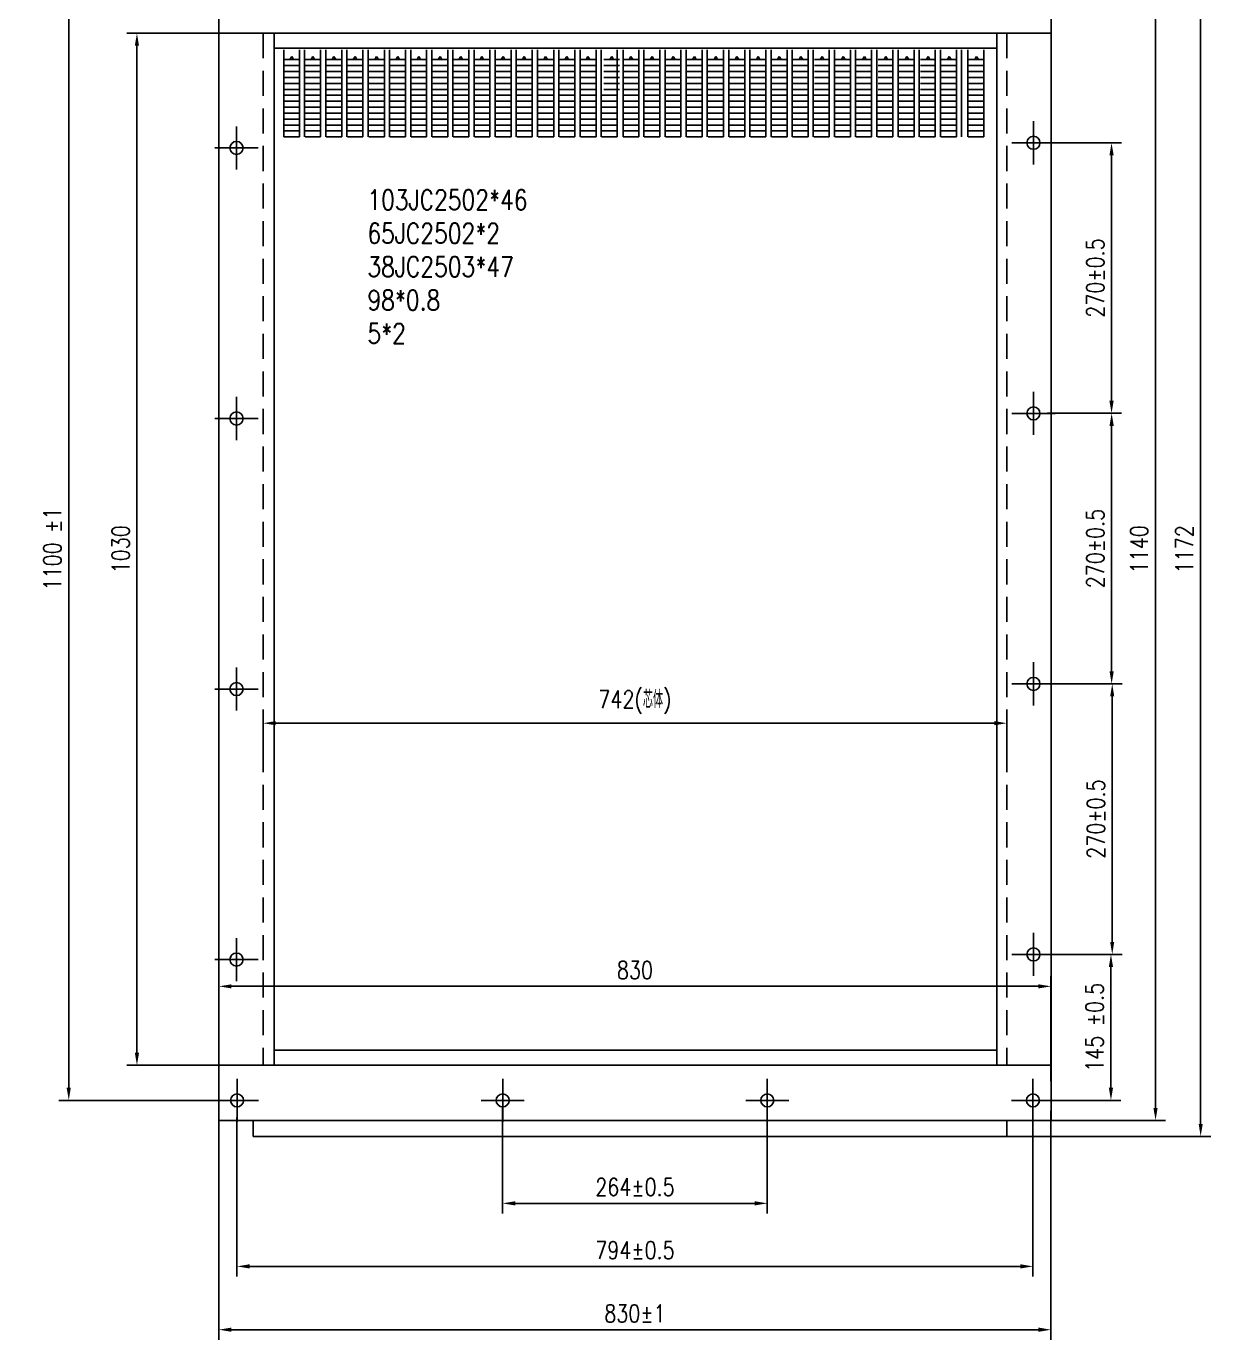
# Model space of a CAD drawing. Header units: millimetres. Extents: x -125 to 4080, y -38 to 3063.
# Drawn here: x 963 to 2144, y 1036 to 2346 of the extents above; entities that cross this region are included whole.
import ezdxf

# ---------------------------------------------------------------- set-up
doc = ezdxf.new("R2010")
doc.units = ezdxf.units.MM
doc.header["$LTSCALE"] = 50
doc.linetypes.add('CENTER', pattern=[2, 1.25, -0.25, 0.25, -0.25])
doc.linetypes.add('DASHED', pattern=[0.75, 0.5, -0.25])
for name, color, linetype in [('01', 7, 'Continuous'), ('02', 1, 'Continuous'), ('1轮廓实线层', 7, 'Continuous'), ('3中心线层', 1, 'CENTER'), ('4虚线层', 6, 'DASHED'), ('7标注层', 4, 'Continuous')]:
    doc.layers.add(name, color=color, linetype=linetype)
doc.styles.add('PC_TEXTSTYLE', font='romans.shx', dxfattribs={"width": 0.8, "bigfont": 'hzfs.shx'})
doc.styles.add('TH_GBDIM', font='romans.shx', dxfattribs={"width": 0.8, "bigfont": 'gbcbig.shx'})
doc.dimstyles.new('TH_GBDIM', dxfattribs={"dimscale": 5, "dimtxt": 3.5, "dimasz": 2.5, "dimexe": 2, "dimexo": 0, "dimgap": 1.5, "dimtad": 1, "dimdec": 1, "dimdsep": 46, "dimtxsty": 'TH_GBDIM', "dimcen": 2.5, "dimclrd": 130, "dimclre": 130, "dimclrt": 3, "dimadec": 0, "dimazin": 2, "dimtfac": 0.714286, "dimtdec": 1, "dimtmove": 0, "dimatfit": 3, "dimfxl": 0, "dimtolj": 1, "dimtzin": 0, "dimlwd": -1, "dimlwe": -1, "dimarcsym": 0})

# ---------------------------------------------------------------- blocks, each defined once
blk = doc.blocks.new('*D34')
at = {"layer": '7标注层', "color": 130}
for p, q in [((1438.1, 1267.6), (1438.1, 1161.7)), ((1702.1, 1267.6), (1702.1, 1161.7)), ((1450.6, 1171.7), (1689.6, 1171.7))]:
    blk.add_line(p, q, dxfattribs=at)
for points in [[(1450.6, 1173.8), (1450.6, 1169.6), (1438.1, 1171.7)], [(1689.6, 1173.8), (1689.6, 1169.6), (1702.1, 1171.7)]]:
    blk.add_solid(points, dxfattribs=at)
at = {"layer": 'Defpoints', "color": 0}
for p in [(1438.1, 1267.6), (1702.1, 1267.6), (1702.1, 1171.7)]:
    blk.add_point(p, dxfattribs=at)
at = {"layer": '7标注层', "color": 3, "insert": (1570.1, 1188), "char_height": 17.5, "attachment_point": 5, "style": 'TH_GBDIM'}
blk.add_mtext('\\A1;264{}{%%p0.5}', dxfattribs=at)
blk = doc.blocks.new('*D36')
at = {"layer": '7标注层', "color": 130}
for p, q in [((1888.3, 2410.5), (2144.4, 2410.5)), ((2134.4, 1251), (2134.4, 2398)), ((1888.3, 1238.5), (2144.4, 1238.5))]:
    blk.add_line(p, q, dxfattribs=at)
for points in [[(2132.4, 2398), (2136.5, 2398), (2134.4, 2410.5)], [(2132.4, 1251), (2136.5, 1251), (2134.4, 1238.5)]]:
    blk.add_solid(points, dxfattribs=at)
at = {"layer": 'Defpoints', "color": 0}
for p in [(1888.3, 2410.5), (2134.4, 2410.5), (1888.3, 1238.5)]:
    blk.add_point(p, dxfattribs=at)
at = {"layer": '7标注层', "color": 3, "insert": (2118.2, 1824.5), "char_height": 17.5, "attachment_point": 5, "rotation": 90, "style": 'TH_GBDIM'}
blk.add_mtext('\\A1;1172{}{}', dxfattribs=at)
blk = doc.blocks.new('*D37')
at = {"layer": '7标注层', "color": 130}
for p, q in [((1955.9, 2394.5), (2099.4, 2394.5)), ((2089.4, 1267), (2089.4, 2382)), ((1955.9, 1254.5), (2099.4, 1254.5))]:
    blk.add_line(p, q, dxfattribs=at)
for points in [[(2087.3, 2382), (2091.5, 2382), (2089.4, 2394.5)], [(2087.3, 1267), (2091.5, 1267), (2089.4, 1254.5)]]:
    blk.add_solid(points, dxfattribs=at)
at = {"layer": 'Defpoints', "color": 0}
for p in [(1955.9, 2394.5), (2089.4, 2394.5), (1955.9, 1254.5)]:
    blk.add_point(p, dxfattribs=at)
at = {"layer": '7标注层', "color": 3, "insert": (2073.1, 1824.5), "char_height": 17.5, "attachment_point": 5, "rotation": 90, "style": 'TH_GBDIM'}
blk.add_mtext('\\A1;1140{}{}', dxfattribs=at)
blk = doc.blocks.new('*D42')
at = {"layer": '7标注层', "color": 130}
for p, q in [((1173.1, 1257.3), (1173.1, 1098.8)), ((1967.1, 1257.3), (1967.1, 1098.8)), ((1185.6, 1108.8), (1954.6, 1108.8))]:
    blk.add_line(p, q, dxfattribs=at)
for points in [[(1185.6, 1110.9), (1185.6, 1106.7), (1173.1, 1108.8)], [(1954.6, 1110.9), (1954.6, 1106.7), (1967.1, 1108.8)]]:
    blk.add_solid(points, dxfattribs=at)
at = {"layer": 'Defpoints', "color": 0}
for p in [(1173.1, 1257.3), (1967.1, 1257.3), (1967.1, 1108.8)]:
    blk.add_point(p, dxfattribs=at)
at = {"layer": '7标注层', "color": 3, "insert": (1570.1, 1125), "char_height": 17.5, "attachment_point": 5, "style": 'TH_GBDIM'}
blk.add_mtext('\\A1;794{}{%%p0.5}', dxfattribs=at)
blk = doc.blocks.new('*D43')
at = {"layer": '7标注层', "color": 130}
for p, q in [((1168.9, 2339.5), (1063.3, 2339.5)), ((1073.3, 2327), (1073.3, 1322)), ((1168.9, 1309.5), (1063.3, 1309.5))]:
    blk.add_line(p, q, dxfattribs=at)
for points in [[(1071.2, 2327), (1075.4, 2327), (1073.3, 2339.5)], [(1071.2, 1322), (1075.4, 1322), (1073.3, 1309.5)]]:
    blk.add_solid(points, dxfattribs=at)
at = {"layer": 'Defpoints', "color": 0}
for p in [(1168.9, 2339.5), (1073.3, 1309.5), (1168.9, 1309.5)]:
    blk.add_point(p, dxfattribs=at)
at = {"layer": '7标注层', "color": 3, "insert": (1057.1, 1824.5), "char_height": 17.5, "attachment_point": 5, "rotation": 90, "style": 'TH_GBDIM'}
blk.add_mtext('\\A1;1030{}{}', dxfattribs=at)
blk = doc.blocks.new('*D44')
at = {"layer": '7标注层', "color": 130}
for p, q in [((1155.1, 1293.7), (1155.1, 1398.3)), ((1985.1, 1293.7), (1985.1, 1398.3)), ((1167.6, 1388.3), (1972.6, 1388.3))]:
    blk.add_line(p, q, dxfattribs=at)
for points in [[(1167.6, 1390.3), (1167.6, 1386.2), (1155.1, 1388.3)], [(1972.6, 1390.3), (1972.6, 1386.2), (1985.1, 1388.3)]]:
    blk.add_solid(points, dxfattribs=at)
at = {"layer": 'Defpoints', "color": 0}
for p in [(1985.1, 1388.3), (1155.1, 1293.7), (1985.1, 1293.7)]:
    blk.add_point(p, dxfattribs=at)
at = {"layer": '7标注层', "color": 3, "insert": (1570.1, 1404.5), "char_height": 17.5, "attachment_point": 5, "style": 'TH_GBDIM'}
blk.add_mtext('\\A1;830{}{}', dxfattribs=at)
blk = doc.blocks.new('*D45')
at = {"layer": '7标注层', "color": 130}
for p, q in [((1199.1, 1617.7), (1199.1, 1660.9)), ((1941.1, 1617.7), (1941.1, 1660.9)), ((1211.6, 1650.9), (1928.6, 1650.9))]:
    blk.add_line(p, q, dxfattribs=at)
for points in [[(1211.6, 1653), (1211.6, 1648.9), (1199.1, 1650.9)], [(1928.6, 1653), (1928.6, 1648.9), (1941.1, 1650.9)]]:
    blk.add_solid(points, dxfattribs=at)
at = {"layer": 'Defpoints', "color": 0}
for p in [(1941.1, 1650.9), (1199.1, 1617.7), (1941.1, 1617.7)]:
    blk.add_point(p, dxfattribs=at)
at = {"layer": '7标注层', "color": 3, "insert": (1570.1, 1671.8), "char_height": 17.5, "attachment_point": 5, "style": 'TH_GBDIM'}
blk.add_mtext('\\A1;742(芯体){}{}', dxfattribs=at)
blk = doc.blocks.new('*D46')
at = {"layer": '7标注层', "color": 130}
for p, q in [((1979.6, 1420.2), (2054.9, 1420.2)), ((2044.9, 1287), (2044.9, 1407.7)), ((1979.6, 1274.5), (2054.9, 1274.5))]:
    blk.add_line(p, q, dxfattribs=at)
for points in [[(2042.8, 1407.7), (2047, 1407.7), (2044.9, 1420.2)], [(2042.8, 1287), (2047, 1287), (2044.9, 1274.5)]]:
    blk.add_solid(points, dxfattribs=at)
at = {"layer": 'Defpoints', "color": 0}
for p in [(1979.6, 1420.2), (2044.9, 1420.2), (1979.6, 1274.5)]:
    blk.add_point(p, dxfattribs=at)
at = {"layer": '7标注层', "color": 3, "insert": (2028.6, 1347.3), "char_height": 17.5, "attachment_point": 5, "rotation": 90, "style": 'TH_GBDIM'}
blk.add_mtext('\\A1;145 {}{%%p0.5}', dxfattribs=at)
blk = doc.blocks.new('*D47')
at = {"layer": '7标注层', "color": 130}
for p, q in [((1980.8, 1690.2), (2056.2, 1690.2)), ((2046.2, 1432.7), (2046.2, 1677.7)), ((1980.8, 1420.2), (2056.2, 1420.2))]:
    blk.add_line(p, q, dxfattribs=at)
for points in [[(2044.1, 1677.7), (2048.2, 1677.7), (2046.2, 1690.2)], [(2044.1, 1432.7), (2048.2, 1432.7), (2046.2, 1420.2)]]:
    blk.add_solid(points, dxfattribs=at)
at = {"layer": 'Defpoints', "color": 0}
for p in [(1980.8, 1690.2), (2046.2, 1690.2), (1980.8, 1420.2)]:
    blk.add_point(p, dxfattribs=at)
at = {"layer": '7标注层', "color": 3, "insert": (2029.9, 1555.2), "char_height": 17.5, "attachment_point": 5, "rotation": 90, "style": 'TH_GBDIM'}
blk.add_mtext('\\A1;270{}{%%p0.5}', dxfattribs=at)
blk = doc.blocks.new('*D48')
at = {"layer": '7标注层', "color": 130}
for p, q in [((2017.9, 1960.2), (2055.6, 1960.2)), ((2045.6, 1702.7), (2045.6, 1947.7)), ((2017.9, 1690.2), (2055.6, 1690.2))]:
    blk.add_line(p, q, dxfattribs=at)
for points in [[(2043.5, 1947.7), (2047.7, 1947.7), (2045.6, 1960.2)], [(2043.5, 1702.7), (2047.7, 1702.7), (2045.6, 1690.2)]]:
    blk.add_solid(points, dxfattribs=at)
at = {"layer": 'Defpoints', "color": 0}
for p in [(2017.9, 1960.2), (2045.6, 1960.2), (2017.9, 1690.2)]:
    blk.add_point(p, dxfattribs=at)
at = {"layer": '7标注层', "color": 3, "insert": (2029.3, 1825.2), "char_height": 17.5, "attachment_point": 5, "rotation": 90, "style": 'TH_GBDIM'}
blk.add_mtext('\\A1;270{}{%%p0.5}', dxfattribs=at)
blk = doc.blocks.new('*D49')
at = {"layer": '7标注层', "color": 130}
for p, q in [((1981.7, 2230.2), (2055.5, 2230.2)), ((2045.5, 1972.7), (2045.5, 2217.7)), ((1981.7, 1960.2), (2055.5, 1960.2))]:
    blk.add_line(p, q, dxfattribs=at)
for points in [[(2043.4, 2217.7), (2047.6, 2217.7), (2045.5, 2230.2)], [(2043.4, 1972.7), (2047.6, 1972.7), (2045.5, 1960.2)]]:
    blk.add_solid(points, dxfattribs=at)
at = {"layer": 'Defpoints', "color": 0}
for p in [(1981.7, 2230.2), (2045.5, 2230.2), (1981.7, 1960.2)]:
    blk.add_point(p, dxfattribs=at)
at = {"layer": '7标注层', "color": 3, "insert": (2029.3, 2095.2), "char_height": 17.5, "attachment_point": 5, "rotation": 90, "style": 'TH_GBDIM'}
blk.add_mtext('\\A1;270{}{%%p0.5}', dxfattribs=at)
blk = doc.blocks.new('*D50')
at = {"layer": '7标注层', "color": 130}
for p, q in [((1161.6, 2375.2), (995.3, 2375.2)), ((1005.3, 2362.7), (1005.3, 1287)), ((1161.6, 1274.5), (995.3, 1274.5))]:
    blk.add_line(p, q, dxfattribs=at)
for points in [[(1003.2, 2362.7), (1007.3, 2362.7), (1005.3, 2375.2)], [(1003.2, 1287), (1007.3, 1287), (1005.3, 1274.5)]]:
    blk.add_solid(points, dxfattribs=at)
at = {"layer": 'Defpoints', "color": 0}
for p in [(1161.6, 2375.2), (1005.3, 1274.5), (1161.6, 1274.5)]:
    blk.add_point(p, dxfattribs=at)
at = {"layer": '7标注层', "color": 3, "insert": (989, 1824.8), "char_height": 17.5, "attachment_point": 5, "rotation": 90, "style": 'TH_GBDIM'}
blk.add_mtext('\\A1;1100 {}{%%p1}', dxfattribs=at)
blk = doc.blocks.new('*D60')
at = {"layer": '7标注层', "color": 130}
for p, q in [((1155.1, 1264.1), (1155.1, 1035.6)), ((1985.1, 1264.1), (1985.1, 1035.6)), ((1167.6, 1045.6), (1972.6, 1045.6))]:
    blk.add_line(p, q, dxfattribs=at)
for points in [[(1167.6, 1047.7), (1167.6, 1043.5), (1155.1, 1045.6)], [(1972.6, 1047.7), (1972.6, 1043.5), (1985.1, 1045.6)]]:
    blk.add_solid(points, dxfattribs=at)
at = {"layer": 'Defpoints', "color": 0}
for p in [(1155.1, 1264.1), (1985.1, 1264.1), (1985.1, 1045.6)]:
    blk.add_point(p, dxfattribs=at)
at = {"layer": '7标注层', "color": 3, "insert": (1570.1, 1061.8), "char_height": 17.5, "attachment_point": 5, "style": 'TH_GBDIM'}
blk.add_mtext('\\A1;830{}{%%p1}', dxfattribs=at)

msp = doc.modelspace()

# ---------------------------------------------------------------- linework, layer by layer
at = {"layer": '01'}
for p, q in [((1219.93, 2323.13), (1219.93, 2236.04)), ((1219.93, 2323.13), (1219.93, 2236.04)), ((1235.41, 2323.13), (1235.41, 2236.04)), ((1235.41, 2323.13), (1235.41, 2236.04)), ((1240.59, 2323.13), (1240.59, 2236.04)), ((1256.49, 2323.13), (1256.49, 2236.04)), ((1256.49, 2323.13), (1256.49, 2236.04)), ((1261.67, 2323.13), (1261.67, 2236.04)), ((1277.58, 2323.13), (1277.58, 2236.04)), ((1277.58, 2323.13), (1277.58, 2236.04)), ((1282.76, 2323.13), (1282.76, 2236.04)), ((1298.66, 2323.13), (1298.66, 2236.04)), ((1298.66, 2323.13), (1298.66, 2236.04)), ((1303.84, 2323.13), (1303.84, 2236.04)), ((1320.1, 2323.13), (1320.1, 2236.04)), ((1320.1, 2323.13), (1320.1, 2236.04)), ((1325.28, 2323.13), (1325.28, 2236.04)), ((1341.18, 2323.13), (1341.18, 2236.04)), ((1341.18, 2323.13), (1341.18, 2236.04)), ((1346.36, 2323.13), (1346.36, 2236.04)), ((1362.27, 2323.13), (1362.27, 2236.04)), ((1362.27, 2323.13), (1362.27, 2236.04)), ((1367.45, 2323.13), (1367.45, 2236.04)), ((1383.35, 2323.13), (1383.35, 2236.04)), ((1383.35, 2323.13), (1383.35, 2236.04)), ((1388.53, 2323.13), (1388.53, 2236.04)), ((1404.37, 2323.13), (1404.37, 2236.04)), ((1404.37, 2323.13), (1404.37, 2236.04)), ((1409.55, 2323.13), (1409.55, 2236.04)), ((1425.45, 2323.13), (1425.45, 2236.04)), ((1425.45, 2323.13), (1425.45, 2236.04)), ((1430.63, 2323.13), (1430.63, 2236.04)), ((1446.54, 2323.13), (1446.54, 2236.04)), ((1446.54, 2323.13), (1446.54, 2236.04)), ((1451.72, 2323.13), (1451.72, 2236.04)), ((1467.63, 2323.13), (1467.63, 2236.04)), ((1467.63, 2323.13), (1467.63, 2236.04)), ((1472.8, 2323.13), (1472.8, 2236.04)), ((1489.06, 2323.13), (1489.06, 2236.04)), ((1489.06, 2323.13), (1489.06, 2236.04)), ((1494.24, 2323.13), (1494.24, 2236.04)), ((1510.14, 2323.13), (1510.14, 2236.04)), ((1510.14, 2323.13), (1510.14, 2236.04)), ((1515.32, 2323.13), (1515.32, 2236.04)), ((1531.24, 2323.13), (1531.24, 2236.04)), ((1531.24, 2323.13), (1531.24, 2236.04)), ((1536.41, 2323.13), (1536.41, 2236.04)), ((1552.32, 2323.13), (1552.32, 2236.04)), ((1552.32, 2323.13), (1552.32, 2236.04)), ((1558.36, 2323.13), (1558.36, 2236.04)), ((1558.36, 2323.13), (1558.36, 2236.04)), ((1573.84, 2323.13), (1573.84, 2236.04)), ((1573.84, 2323.13), (1573.84, 2236.04)), ((1579.01, 2323.13), (1579.01, 2236.04)), ((1594.92, 2323.13), (1594.92, 2236.04)), ((1594.92, 2323.13), (1594.92, 2236.04)), ((1600.09, 2323.13), (1600.09, 2236.04)), ((1616.01, 2323.13), (1616.01, 2236.04)), ((1616.01, 2323.13), (1616.01, 2236.04)), ((1621.19, 2323.13), (1621.19, 2236.04)), ((1637.09, 2323.13), (1637.09, 2236.04)), ((1637.09, 2323.13), (1637.09, 2236.04)), ((1642.27, 2323.13), (1642.27, 2236.04)), ((1658.53, 2323.13), (1658.53, 2236.04)), ((1658.53, 2323.13), (1658.53, 2236.04)), ((1663.7, 2323.13), (1663.7, 2236.04)), ((1679.61, 2323.13), (1679.61, 2236.04)), ((1679.61, 2323.13), (1679.61, 2236.04)), ((1684.78, 2323.13), (1684.78, 2236.04)), ((1700.7, 2323.13), (1700.7, 2236.04)), ((1700.7, 2323.13), (1700.7, 2236.04)), ((1705.88, 2323.13), (1705.88, 2236.04)), ((1721.78, 2323.13), (1721.78, 2236.04)), ((1721.78, 2323.13), (1721.78, 2236.04)), ((1726.96, 2323.13), (1726.96, 2236.04)), ((1742.8, 2323.13), (1742.8, 2236.04)), ((1742.8, 2323.13), (1742.8, 2236.04)), ((1747.98, 2323.13), (1747.98, 2236.04)), ((1763.88, 2323.13), (1763.88, 2236.04)), ((1763.88, 2323.13), (1763.88, 2236.04)), ((1769.06, 2323.13), (1769.06, 2236.04)), ((1784.97, 2323.13), (1784.97, 2236.04)), ((1784.97, 2323.13), (1784.97, 2236.04)), ((1790.15, 2323.13), (1790.15, 2236.04)), ((1806.05, 2323.13), (1806.05, 2236.04)), ((1806.05, 2323.13), (1806.05, 2236.04)), ((1811.23, 2323.13), (1811.23, 2236.04)), ((1827.49, 2323.13), (1827.49, 2236.04)), ((1827.49, 2323.13), (1827.49, 2236.04)), ((1832.67, 2323.13), (1832.67, 2236.04)), ((1848.57, 2323.13), (1848.57, 2236.04)), ((1848.57, 2323.13), (1848.57, 2236.04)), ((1853.75, 2323.13), (1853.75, 2236.04)), ((1869.66, 2323.13), (1869.66, 2236.04)), ((1869.66, 2323.13), (1869.66, 2236.04)), ((1874.84, 2323.13), (1874.84, 2236.04)), ((1890.74, 2323.13), (1890.74, 2236.04)), ((1890.74, 2323.13), (1890.74, 2236.04)), ((1895.92, 2323.13), (1895.92, 2236.04)), ((1902.13, 2323.13), (1902.13, 2236.04)), ((1918.03, 2323.13), (1918.03, 2236.04)), ((1918.03, 2323.13), (1918.03, 2236.04))]:
    msp.add_line(p, q, dxfattribs=at)
at = {"layer": '02'}
for p, q in [((1219.93, 2313.23), (1235.41, 2313.23)), ((1219.93, 2307.3), (1235.41, 2307.3)), ((1227.67, 2316.2), (1225.89, 2313.23)), ((1227.67, 2316.2), (1229.45, 2313.23)), ((1241.01, 2313.23), (1256.49, 2313.23)), ((1241.01, 2307.3), (1256.49, 2307.3)), ((1248.75, 2316.2), (1246.97, 2313.23)), ((1248.75, 2316.2), (1250.53, 2313.23)), ((1262.11, 2313.23), (1277.58, 2313.23)), ((1262.11, 2307.3), (1277.58, 2307.3)), ((1269.85, 2316.2), (1268.06, 2313.23)), ((1269.85, 2316.2), (1271.63, 2313.23)), ((1283.19, 2313.23), (1298.66, 2313.23)), ((1283.19, 2307.3), (1298.66, 2307.3)), ((1290.93, 2316.2), (1289.14, 2313.23)), ((1290.93, 2316.2), (1292.71, 2313.23)), ((1304.63, 2313.23), (1320.1, 2313.23)), ((1304.63, 2307.3), (1320.1, 2307.3)), ((1312.36, 2316.2), (1310.58, 2313.23)), ((1312.36, 2316.2), (1314.14, 2313.23)), ((1325.71, 2313.23), (1341.18, 2313.23)), ((1325.71, 2307.3), (1341.18, 2307.3)), ((1333.44, 2316.2), (1331.66, 2313.23)), ((1333.44, 2316.2), (1335.23, 2313.23)), ((1346.8, 2313.23), (1362.27, 2313.23)), ((1346.8, 2307.3), (1362.27, 2307.3)), ((1354.54, 2316.2), (1352.75, 2313.23)), ((1354.54, 2316.2), (1356.32, 2313.23)), ((1367.88, 2313.23), (1383.35, 2313.23)), ((1367.88, 2307.3), (1383.35, 2307.3)), ((1375.62, 2316.2), (1373.84, 2313.23)), ((1375.62, 2316.2), (1377.4, 2313.23)), ((1388.57, 2313.23), (1404.05, 2313.23)), ((1388.57, 2307.3), (1404.05, 2307.3)), ((1396.31, 2316.2), (1394.53, 2313.23)), ((1396.31, 2316.2), (1398.09, 2313.23)), ((1409.65, 2313.23), (1425.13, 2313.23)), ((1409.65, 2307.3), (1425.13, 2307.3)), ((1417.39, 2316.2), (1415.61, 2313.23)), ((1417.39, 2316.2), (1419.17, 2313.23)), ((1430.75, 2313.23), (1446.22, 2313.23)), ((1430.75, 2307.3), (1446.22, 2307.3)), ((1438.48, 2316.2), (1436.7, 2313.23)), ((1438.48, 2316.2), (1440.27, 2313.23)), ((1451.83, 2313.23), (1467.3, 2313.23)), ((1451.83, 2307.3), (1467.3, 2307.3)), ((1459.56, 2316.2), (1457.78, 2313.23)), ((1459.56, 2316.2), (1461.35, 2313.23)), ((1473.26, 2313.23), (1488.74, 2313.23)), ((1473.26, 2307.3), (1488.74, 2307.3)), ((1481, 2316.2), (1479.22, 2313.23)), ((1481, 2316.2), (1482.78, 2313.23)), ((1494.34, 2313.23), (1509.82, 2313.23)), ((1494.34, 2307.3), (1509.82, 2307.3)), ((1502.08, 2316.2), (1500.3, 2313.23)), ((1502.08, 2316.2), (1503.86, 2313.23)), ((1515.44, 2313.23), (1530.91, 2313.23)), ((1515.44, 2307.3), (1530.91, 2307.3)), ((1523.18, 2316.2), (1521.39, 2313.23)), ((1523.18, 2316.2), (1524.96, 2313.23)), ((1539.13, 2313.23), (1554.6, 2313.23)), ((1539.13, 2307.3), (1554.6, 2307.3)), ((1546.87, 2316.2), (1545.09, 2313.23)), ((1546.87, 2316.2), (1548.65, 2313.23)), ((1558.36, 2313.23), (1573.84, 2313.23)), ((1558.36, 2307.3), (1573.84, 2307.3)), ((1566.1, 2316.2), (1564.32, 2313.23)), ((1566.1, 2316.2), (1567.88, 2313.23)), ((1579.44, 2313.23), (1594.92, 2313.23)), ((1579.44, 2307.3), (1594.92, 2307.3)), ((1587.18, 2316.2), (1585.4, 2313.23)), ((1587.18, 2316.2), (1588.96, 2313.23)), ((1600.53, 2313.23), (1616.01, 2313.23)), ((1600.53, 2307.3), (1616.01, 2307.3)), ((1608.27, 2316.2), (1606.49, 2313.23)), ((1608.27, 2316.2), (1610.05, 2313.23)), ((1621.61, 2313.23), (1637.09, 2313.23)), ((1621.61, 2307.3), (1637.09, 2307.3)), ((1629.35, 2316.2), (1627.57, 2313.23)), ((1629.35, 2316.2), (1631.13, 2313.23)), ((1643.05, 2313.23), (1658.53, 2313.23)), ((1643.05, 2307.3), (1658.53, 2307.3)), ((1650.79, 2316.2), (1649.01, 2313.23)), ((1650.79, 2316.2), (1652.57, 2313.23)), ((1664.13, 2313.23), (1679.61, 2313.23)), ((1664.13, 2307.3), (1679.61, 2307.3)), ((1671.87, 2316.2), (1670.09, 2313.23)), ((1671.87, 2316.2), (1673.65, 2313.23)), ((1685.22, 2313.23), (1700.7, 2313.23)), ((1685.22, 2307.3), (1700.7, 2307.3)), ((1692.96, 2316.2), (1691.18, 2313.23)), ((1692.96, 2316.2), (1694.74, 2313.23)), ((1706.31, 2313.23), (1721.78, 2313.23)), ((1706.31, 2307.3), (1721.78, 2307.3)), ((1714.04, 2316.2), (1712.26, 2313.23)), ((1714.04, 2316.2), (1715.82, 2313.23)), ((1727.96, 2313.23), (1743.43, 2313.23)), ((1727.96, 2307.3), (1743.43, 2307.3)), ((1735.69, 2316.2), (1733.91, 2313.23)), ((1735.69, 2316.2), (1737.47, 2313.23)), ((1749.04, 2313.23), (1764.51, 2313.23)), ((1749.04, 2307.3), (1764.51, 2307.3)), ((1756.77, 2316.2), (1754.99, 2313.23)), ((1756.77, 2316.2), (1758.55, 2313.23)), ((1770.13, 2313.23), (1785.6, 2313.23)), ((1770.13, 2307.3), (1785.6, 2307.3)), ((1777.87, 2316.2), (1776.08, 2313.23)), ((1777.87, 2316.2), (1779.65, 2313.23)), ((1791.21, 2313.23), (1806.68, 2313.23)), ((1791.21, 2307.3), (1806.68, 2307.3)), ((1798.95, 2316.2), (1797.16, 2313.23)), ((1798.95, 2316.2), (1800.73, 2313.23)), ((1812.65, 2313.23), (1828.12, 2313.23)), ((1812.65, 2307.3), (1828.12, 2307.3)), ((1820.38, 2316.2), (1818.6, 2313.23)), ((1820.38, 2316.2), (1822.17, 2313.23)), ((1833.73, 2313.23), (1849.2, 2313.23)), ((1833.73, 2307.3), (1849.2, 2307.3)), ((1841.46, 2316.2), (1839.68, 2313.23)), ((1841.46, 2316.2), (1843.25, 2313.23)), ((1854.82, 2313.23), (1870.3, 2313.23)), ((1854.82, 2307.3), (1870.3, 2307.3)), ((1862.56, 2316.2), (1860.78, 2313.23)), ((1862.56, 2316.2), (1864.34, 2313.23)), ((1875.9, 2313.23), (1891.38, 2313.23)), ((1875.9, 2307.3), (1891.38, 2307.3)), ((1883.64, 2316.2), (1881.86, 2313.23)), ((1883.64, 2316.2), (1885.42, 2313.23)), ((1903.19, 2313.23), (1918.66, 2313.23)), ((1903.19, 2307.3), (1918.66, 2307.3)), ((1910.93, 2316.2), (1909.15, 2313.23)), ((1910.93, 2316.2), (1912.71, 2313.23)), ((1219.93, 2301.36), (1235.41, 2301.36)), ((1219.93, 2295.42), (1235.41, 2295.42)), ((1241.01, 2301.36), (1256.49, 2301.36)), ((1241.01, 2295.42), (1256.49, 2295.42)), ((1262.11, 2301.36), (1277.58, 2301.36)), ((1262.11, 2295.42), (1277.58, 2295.42)), ((1283.19, 2301.36), (1298.66, 2301.36)), ((1283.19, 2295.42), (1298.66, 2295.42)), ((1304.63, 2301.36), (1320.1, 2301.36)), ((1304.63, 2295.42), (1320.1, 2295.42)), ((1325.71, 2301.36), (1341.18, 2301.36)), ((1325.71, 2295.42), (1341.18, 2295.42)), ((1346.8, 2301.36), (1362.27, 2301.36)), ((1346.8, 2295.42), (1362.27, 2295.42)), ((1367.88, 2301.36), (1383.35, 2301.36)), ((1367.88, 2295.42), (1383.35, 2295.42)), ((1388.57, 2301.36), (1404.05, 2301.36)), ((1388.57, 2295.42), (1404.05, 2295.42)), ((1409.65, 2301.36), (1425.13, 2301.36)), ((1409.65, 2295.42), (1425.13, 2295.42)), ((1430.75, 2301.36), (1446.22, 2301.36)), ((1430.75, 2295.42), (1446.22, 2295.42)), ((1451.83, 2301.36), (1467.3, 2301.36)), ((1451.83, 2295.42), (1467.3, 2295.42)), ((1473.26, 2301.36), (1488.74, 2301.36)), ((1473.26, 2295.42), (1488.74, 2295.42)), ((1494.34, 2301.36), (1509.82, 2301.36)), ((1494.34, 2295.42), (1509.82, 2295.42)), ((1515.44, 2301.36), (1530.91, 2301.36)), ((1515.44, 2295.42), (1530.91, 2295.42)), ((1539.13, 2301.36), (1554.6, 2301.36)), ((1539.13, 2295.42), (1554.6, 2295.42)), ((1558.36, 2301.36), (1573.84, 2301.36)), ((1558.36, 2295.42), (1573.84, 2295.42)), ((1579.44, 2301.36), (1594.92, 2301.36)), ((1579.44, 2295.42), (1594.92, 2295.42)), ((1600.53, 2301.36), (1616.01, 2301.36)), ((1600.53, 2295.42), (1616.01, 2295.42)), ((1621.61, 2301.36), (1637.09, 2301.36)), ((1621.61, 2295.42), (1637.09, 2295.42)), ((1643.05, 2301.36), (1658.53, 2301.36)), ((1643.05, 2295.42), (1658.53, 2295.42)), ((1664.13, 2301.36), (1679.61, 2301.36)), ((1664.13, 2295.42), (1679.61, 2295.42)), ((1685.22, 2301.36), (1700.7, 2301.36)), ((1685.22, 2295.42), (1700.7, 2295.42)), ((1706.31, 2301.36), (1721.78, 2301.36)), ((1706.31, 2295.42), (1721.78, 2295.42)), ((1727.96, 2301.36), (1743.43, 2301.36)), ((1727.96, 2295.42), (1743.43, 2295.42)), ((1749.04, 2301.36), (1764.51, 2301.36)), ((1749.04, 2295.42), (1764.51, 2295.42)), ((1770.13, 2301.36), (1785.6, 2301.36)), ((1770.13, 2295.42), (1785.6, 2295.42)), ((1791.21, 2301.36), (1806.68, 2301.36)), ((1791.21, 2295.42), (1806.68, 2295.42)), ((1812.65, 2301.36), (1828.12, 2301.36)), ((1812.65, 2295.42), (1828.12, 2295.42)), ((1833.73, 2301.36), (1849.2, 2301.36)), ((1833.73, 2295.42), (1849.2, 2295.42)), ((1854.82, 2301.36), (1870.3, 2301.36)), ((1854.82, 2295.42), (1870.3, 2295.42)), ((1875.9, 2301.36), (1891.38, 2301.36)), ((1875.9, 2295.42), (1891.38, 2295.42)), ((1903.19, 2301.36), (1918.66, 2301.36)), ((1903.19, 2295.42), (1918.66, 2295.42)), ((1219.93, 2289.48), (1235.41, 2289.48)), ((1219.93, 2283.54), (1235.41, 2283.54)), ((1241.01, 2289.48), (1256.49, 2289.48)), ((1241.01, 2283.54), (1256.49, 2283.54)), ((1262.11, 2289.48), (1277.58, 2289.48)), ((1262.11, 2283.54), (1277.58, 2283.54)), ((1283.19, 2289.48), (1298.66, 2289.48)), ((1283.19, 2283.54), (1298.66, 2283.54)), ((1304.63, 2289.48), (1320.1, 2289.48)), ((1304.63, 2283.54), (1320.1, 2283.54)), ((1325.71, 2289.48), (1341.18, 2289.48)), ((1325.71, 2283.54), (1341.18, 2283.54)), ((1346.8, 2289.48), (1362.27, 2289.48)), ((1346.8, 2283.54), (1362.27, 2283.54)), ((1367.88, 2289.48), (1383.35, 2289.48)), ((1367.88, 2283.54), (1383.35, 2283.54)), ((1388.57, 2289.48), (1404.05, 2289.48)), ((1388.57, 2283.54), (1404.05, 2283.54)), ((1409.65, 2289.48), (1425.13, 2289.48)), ((1409.65, 2283.54), (1425.13, 2283.54)), ((1430.75, 2289.48), (1446.22, 2289.48)), ((1430.75, 2283.54), (1446.22, 2283.54)), ((1451.83, 2289.48), (1467.3, 2289.48)), ((1451.83, 2283.54), (1467.3, 2283.54)), ((1473.26, 2289.48), (1488.74, 2289.48)), ((1473.26, 2283.54), (1488.74, 2283.54)), ((1494.34, 2289.48), (1509.82, 2289.48)), ((1494.34, 2283.54), (1509.82, 2283.54)), ((1515.44, 2289.48), (1530.91, 2289.48)), ((1515.44, 2283.54), (1530.91, 2283.54)), ((1539.13, 2289.48), (1554.6, 2289.48)), ((1539.13, 2283.54), (1554.6, 2283.54)), ((1558.36, 2289.48), (1573.84, 2289.48)), ((1558.36, 2283.54), (1573.84, 2283.54)), ((1579.44, 2289.48), (1594.92, 2289.48)), ((1579.44, 2283.54), (1594.92, 2283.54)), ((1600.53, 2289.48), (1616.01, 2289.48)), ((1600.53, 2283.54), (1616.01, 2283.54)), ((1621.61, 2289.48), (1637.09, 2289.48)), ((1621.61, 2283.54), (1637.09, 2283.54)), ((1643.05, 2289.48), (1658.53, 2289.48)), ((1643.05, 2283.54), (1658.53, 2283.54)), ((1664.13, 2289.48), (1679.61, 2289.48)), ((1664.13, 2283.54), (1679.61, 2283.54)), ((1685.22, 2289.48), (1700.7, 2289.48)), ((1685.22, 2283.54), (1700.7, 2283.54)), ((1706.31, 2289.48), (1721.78, 2289.48)), ((1706.31, 2283.54), (1721.78, 2283.54)), ((1727.96, 2289.48), (1743.43, 2289.48)), ((1727.96, 2283.54), (1743.43, 2283.54)), ((1749.04, 2289.48), (1764.51, 2289.48)), ((1749.04, 2283.54), (1764.51, 2283.54)), ((1770.13, 2289.48), (1785.6, 2289.48)), ((1770.13, 2283.54), (1785.6, 2283.54)), ((1791.21, 2289.48), (1806.68, 2289.48)), ((1791.21, 2283.54), (1806.68, 2283.54)), ((1812.65, 2289.48), (1828.12, 2289.48)), ((1812.65, 2283.54), (1828.12, 2283.54)), ((1833.73, 2289.48), (1849.2, 2289.48)), ((1833.73, 2283.54), (1849.2, 2283.54)), ((1854.82, 2289.48), (1870.3, 2289.48)), ((1854.82, 2283.54), (1870.3, 2283.54)), ((1875.9, 2289.48), (1891.38, 2289.48)), ((1875.9, 2283.54), (1891.38, 2283.54)), ((1903.19, 2289.48), (1918.66, 2289.48)), ((1903.19, 2283.54), (1918.66, 2283.54)), ((1219.93, 2277.61), (1235.41, 2277.61)), ((1219.93, 2271.67), (1235.41, 2271.67)), ((1241.01, 2277.61), (1256.49, 2277.61)), ((1241.01, 2271.67), (1256.49, 2271.67)), ((1262.11, 2277.61), (1277.58, 2277.61)), ((1262.11, 2271.67), (1277.58, 2271.67)), ((1283.19, 2277.61), (1298.66, 2277.61)), ((1283.19, 2271.67), (1298.66, 2271.67)), ((1304.63, 2277.61), (1320.1, 2277.61)), ((1304.63, 2271.67), (1320.1, 2271.67)), ((1325.71, 2277.61), (1341.18, 2277.61)), ((1325.71, 2271.67), (1341.18, 2271.67)), ((1346.8, 2277.61), (1362.27, 2277.61)), ((1346.8, 2271.67), (1362.27, 2271.67)), ((1367.88, 2277.61), (1383.35, 2277.61)), ((1367.88, 2271.67), (1383.35, 2271.67)), ((1388.9, 2277.61), (1404.37, 2277.61)), ((1388.9, 2271.67), (1404.37, 2271.67)), ((1409.98, 2277.61), (1425.45, 2277.61)), ((1409.98, 2271.67), (1425.45, 2271.67)), ((1431.07, 2277.61), (1446.54, 2277.61)), ((1431.07, 2271.67), (1446.54, 2271.67)), ((1452.15, 2277.61), (1467.63, 2277.61)), ((1452.15, 2271.67), (1467.63, 2271.67)), ((1473.59, 2277.61), (1489.06, 2277.61)), ((1473.59, 2271.67), (1489.06, 2271.67)), ((1494.67, 2277.61), (1510.14, 2277.61)), ((1494.67, 2271.67), (1510.14, 2271.67)), ((1515.76, 2277.61), (1531.24, 2277.61)), ((1515.76, 2271.67), (1531.24, 2271.67)), ((1536.84, 2277.61), (1552.32, 2277.61)), ((1536.84, 2271.67), (1552.32, 2271.67)), ((1558.36, 2277.61), (1573.84, 2277.61)), ((1558.36, 2271.67), (1573.84, 2271.67)), ((1579.44, 2277.61), (1594.92, 2277.61)), ((1579.44, 2271.67), (1594.92, 2271.67)), ((1600.53, 2277.61), (1616.01, 2277.61)), ((1600.53, 2271.67), (1616.01, 2271.67)), ((1621.61, 2277.61), (1637.09, 2277.61)), ((1621.61, 2271.67), (1637.09, 2271.67)), ((1643.05, 2277.61), (1658.53, 2277.61)), ((1643.05, 2271.67), (1658.53, 2271.67)), ((1664.13, 2277.61), (1679.61, 2277.61)), ((1664.13, 2271.67), (1679.61, 2271.67)), ((1685.22, 2277.61), (1700.7, 2277.61)), ((1685.22, 2271.67), (1700.7, 2271.67)), ((1706.31, 2277.61), (1721.78, 2277.61)), ((1706.31, 2271.67), (1721.78, 2271.67)), ((1727.32, 2271.67), (1742.8, 2271.67)), ((1727.65, 2277.61), (1743.13, 2277.61)), ((1748.4, 2271.67), (1763.88, 2271.67)), ((1748.73, 2277.61), (1764.21, 2277.61)), ((1769.5, 2271.67), (1784.97, 2271.67)), ((1769.83, 2277.61), (1785.3, 2277.61)), ((1790.58, 2271.67), (1806.05, 2271.67)), ((1790.91, 2277.61), (1806.38, 2277.61)), ((1812.01, 2271.67), (1827.49, 2271.67)), ((1812.34, 2277.61), (1827.82, 2277.61)), ((1833.09, 2271.67), (1848.57, 2271.67)), ((1833.43, 2277.61), (1848.9, 2277.61)), ((1854.19, 2271.67), (1869.66, 2271.67)), ((1854.52, 2277.61), (1869.99, 2277.61)), ((1875.27, 2271.67), (1890.74, 2271.67)), ((1875.6, 2277.61), (1891.07, 2277.61)), ((1902.56, 2271.67), (1918.03, 2271.67)), ((1902.89, 2277.61), (1918.36, 2277.61)), ((1219.93, 2265.73), (1235.41, 2265.73)), ((1219.93, 2259.79), (1235.41, 2259.79)), ((1241.01, 2265.73), (1256.49, 2265.73)), ((1241.01, 2259.79), (1256.49, 2259.79)), ((1262.11, 2265.73), (1277.58, 2265.73)), ((1262.11, 2259.79), (1277.58, 2259.79)), ((1283.19, 2265.73), (1298.66, 2265.73)), ((1283.19, 2259.79), (1298.66, 2259.79)), ((1304.63, 2265.73), (1320.1, 2265.73)), ((1304.63, 2259.79), (1320.1, 2259.79)), ((1325.71, 2265.73), (1341.18, 2265.73)), ((1325.71, 2259.79), (1341.18, 2259.79)), ((1346.8, 2265.73), (1362.27, 2265.73)), ((1346.8, 2259.79), (1362.27, 2259.79)), ((1367.88, 2265.73), (1383.35, 2265.73)), ((1367.88, 2259.79), (1383.35, 2259.79)), ((1388.9, 2265.73), (1404.37, 2265.73)), ((1388.9, 2259.79), (1404.37, 2259.79)), ((1409.98, 2265.73), (1425.45, 2265.73)), ((1409.98, 2259.79), (1425.45, 2259.79)), ((1431.07, 2265.73), (1446.54, 2265.73)), ((1431.07, 2259.79), (1446.54, 2259.79)), ((1452.15, 2265.73), (1467.63, 2265.73)), ((1452.15, 2259.79), (1467.63, 2259.79)), ((1473.59, 2265.73), (1489.06, 2265.73)), ((1473.59, 2259.79), (1489.06, 2259.79)), ((1494.67, 2265.73), (1510.14, 2265.73)), ((1494.67, 2259.79), (1510.14, 2259.79)), ((1515.76, 2265.73), (1531.24, 2265.73)), ((1515.76, 2259.79), (1531.24, 2259.79)), ((1536.84, 2265.73), (1552.32, 2265.73)), ((1536.84, 2259.79), (1552.32, 2259.79)), ((1558.36, 2265.73), (1573.84, 2265.73)), ((1558.36, 2259.79), (1573.84, 2259.79)), ((1579.44, 2265.73), (1594.92, 2265.73)), ((1579.44, 2259.79), (1594.92, 2259.79)), ((1600.53, 2265.73), (1616.01, 2265.73)), ((1600.53, 2259.79), (1616.01, 2259.79)), ((1621.61, 2265.73), (1637.09, 2265.73)), ((1621.61, 2259.79), (1637.09, 2259.79)), ((1643.05, 2265.73), (1658.53, 2265.73)), ((1643.05, 2259.79), (1658.53, 2259.79)), ((1664.13, 2265.73), (1679.61, 2265.73)), ((1664.13, 2259.79), (1679.61, 2259.79)), ((1685.22, 2265.73), (1700.7, 2265.73)), ((1685.22, 2259.79), (1700.7, 2259.79)), ((1706.31, 2265.73), (1721.78, 2265.73)), ((1706.31, 2259.79), (1721.78, 2259.79)), ((1727.32, 2265.73), (1742.8, 2265.73)), ((1727.32, 2259.79), (1742.8, 2259.79)), ((1748.4, 2265.73), (1763.88, 2265.73)), ((1748.4, 2259.79), (1763.88, 2259.79)), ((1769.5, 2265.73), (1784.97, 2265.73)), ((1769.5, 2259.79), (1784.97, 2259.79)), ((1790.58, 2265.73), (1806.05, 2265.73)), ((1790.58, 2259.79), (1806.05, 2259.79)), ((1812.01, 2265.73), (1827.49, 2265.73)), ((1812.01, 2259.79), (1827.49, 2259.79)), ((1833.09, 2265.73), (1848.57, 2265.73)), ((1833.09, 2259.79), (1848.57, 2259.79)), ((1854.19, 2265.73), (1869.66, 2265.73)), ((1854.19, 2259.79), (1869.66, 2259.79)), ((1875.27, 2265.73), (1890.74, 2265.73)), ((1875.27, 2259.79), (1890.74, 2259.79)), ((1902.56, 2265.73), (1918.03, 2265.73)), ((1902.56, 2259.79), (1918.03, 2259.79)), ((1219.93, 2253.86), (1235.41, 2253.86)), ((1219.93, 2247.92), (1235.41, 2247.92)), ((1219.93, 2241.98), (1235.41, 2241.98)), ((1241.01, 2253.86), (1256.49, 2253.86)), ((1241.01, 2247.92), (1256.49, 2247.92)), ((1241.01, 2241.98), (1256.49, 2241.98)), ((1262.11, 2253.86), (1277.58, 2253.86)), ((1262.11, 2247.92), (1277.58, 2247.92)), ((1262.11, 2241.98), (1277.58, 2241.98)), ((1283.19, 2253.86), (1298.66, 2253.86)), ((1283.19, 2247.92), (1298.66, 2247.92)), ((1283.19, 2241.98), (1298.66, 2241.98)), ((1304.63, 2253.86), (1320.1, 2253.86)), ((1304.63, 2247.92), (1320.1, 2247.92)), ((1304.63, 2241.98), (1320.1, 2241.98)), ((1325.71, 2253.86), (1341.18, 2253.86)), ((1325.71, 2247.92), (1341.18, 2247.92)), ((1325.71, 2241.98), (1341.18, 2241.98)), ((1346.8, 2253.86), (1362.27, 2253.86)), ((1346.8, 2247.92), (1362.27, 2247.92)), ((1346.8, 2241.98), (1362.27, 2241.98)), ((1367.88, 2253.86), (1383.35, 2253.86)), ((1367.88, 2247.92), (1383.35, 2247.92)), ((1367.88, 2241.98), (1383.35, 2241.98)), ((1388.9, 2253.86), (1404.37, 2253.86)), ((1388.9, 2247.92), (1404.37, 2247.92)), ((1388.9, 2241.98), (1404.37, 2241.98)), ((1409.98, 2253.86), (1425.45, 2253.86)), ((1409.98, 2247.92), (1425.45, 2247.92)), ((1409.98, 2241.98), (1425.45, 2241.98)), ((1431.07, 2253.86), (1446.54, 2253.86)), ((1431.07, 2247.92), (1446.54, 2247.92)), ((1431.07, 2241.98), (1446.54, 2241.98)), ((1452.15, 2253.86), (1467.63, 2253.86)), ((1452.15, 2247.92), (1467.63, 2247.92)), ((1452.15, 2241.98), (1467.63, 2241.98)), ((1473.59, 2253.86), (1489.06, 2253.86)), ((1473.59, 2247.92), (1489.06, 2247.92)), ((1473.59, 2241.98), (1489.06, 2241.98)), ((1494.67, 2253.86), (1510.14, 2253.86)), ((1494.67, 2247.92), (1510.14, 2247.92)), ((1494.67, 2241.98), (1510.14, 2241.98)), ((1515.76, 2253.86), (1531.24, 2253.86)), ((1515.76, 2247.92), (1531.24, 2247.92)), ((1515.76, 2241.98), (1531.24, 2241.98)), ((1536.84, 2253.86), (1552.32, 2253.86)), ((1536.84, 2247.92), (1552.32, 2247.92)), ((1536.84, 2241.98), (1552.32, 2241.98)), ((1558.36, 2253.86), (1573.84, 2253.86)), ((1558.36, 2247.92), (1573.84, 2247.92)), ((1558.36, 2241.98), (1573.84, 2241.98)), ((1579.44, 2253.86), (1594.92, 2253.86)), ((1579.44, 2247.92), (1594.92, 2247.92)), ((1579.44, 2241.98), (1594.92, 2241.98)), ((1600.53, 2253.86), (1616.01, 2253.86)), ((1600.53, 2247.92), (1616.01, 2247.92)), ((1600.53, 2241.98), (1616.01, 2241.98)), ((1621.61, 2253.86), (1637.09, 2253.86)), ((1621.61, 2247.92), (1637.09, 2247.92)), ((1621.61, 2241.98), (1637.09, 2241.98)), ((1643.05, 2253.86), (1658.53, 2253.86)), ((1643.05, 2247.92), (1658.53, 2247.92)), ((1643.05, 2241.98), (1658.53, 2241.98)), ((1664.13, 2253.86), (1679.61, 2253.86)), ((1664.13, 2247.92), (1679.61, 2247.92)), ((1664.13, 2241.98), (1679.61, 2241.98)), ((1685.22, 2253.86), (1700.7, 2253.86)), ((1685.22, 2247.92), (1700.7, 2247.92)), ((1685.22, 2241.98), (1700.7, 2241.98)), ((1706.31, 2253.86), (1721.78, 2253.86)), ((1706.31, 2247.92), (1721.78, 2247.92)), ((1706.31, 2241.98), (1721.78, 2241.98)), ((1727.32, 2253.86), (1742.8, 2253.86)), ((1727.32, 2247.92), (1742.8, 2247.92)), ((1727.32, 2241.98), (1742.8, 2241.98)), ((1748.4, 2253.86), (1763.88, 2253.86)), ((1748.4, 2247.92), (1763.88, 2247.92)), ((1748.4, 2241.98), (1763.88, 2241.98)), ((1769.5, 2253.86), (1784.97, 2253.86)), ((1769.5, 2247.92), (1784.97, 2247.92)), ((1769.5, 2241.98), (1784.97, 2241.98)), ((1790.58, 2253.86), (1806.05, 2253.86)), ((1790.58, 2247.92), (1806.05, 2247.92)), ((1790.58, 2241.98), (1806.05, 2241.98)), ((1812.01, 2253.86), (1827.49, 2253.86)), ((1812.01, 2247.92), (1827.49, 2247.92)), ((1812.01, 2241.98), (1827.49, 2241.98)), ((1833.09, 2253.86), (1848.57, 2253.86)), ((1833.09, 2247.92), (1848.57, 2247.92)), ((1833.09, 2241.98), (1848.57, 2241.98)), ((1854.19, 2253.86), (1869.66, 2253.86)), ((1854.19, 2247.92), (1869.66, 2247.92)), ((1854.19, 2241.98), (1869.66, 2241.98)), ((1875.27, 2253.86), (1890.74, 2253.86)), ((1875.27, 2247.92), (1890.74, 2247.92)), ((1875.27, 2241.98), (1890.74, 2241.98)), ((1902.56, 2253.86), (1918.03, 2253.86)), ((1902.56, 2247.92), (1918.03, 2247.92)), ((1902.56, 2241.98), (1918.03, 2241.98)), ((1219.93, 2236.04), (1235.41, 2236.04)), ((1241.01, 2236.04), (1256.49, 2236.04)), ((1262.11, 2236.04), (1277.58, 2236.04)), ((1283.19, 2236.04), (1298.66, 2236.04)), ((1304.63, 2236.04), (1320.1, 2236.04)), ((1325.71, 2236.04), (1341.18, 2236.04)), ((1346.8, 2236.04), (1362.27, 2236.04)), ((1367.88, 2236.04), (1383.35, 2236.04)), ((1388.9, 2236.04), (1404.37, 2236.04)), ((1409.98, 2236.04), (1425.45, 2236.04)), ((1431.07, 2236.04), (1446.54, 2236.04)), ((1452.15, 2236.04), (1467.63, 2236.04)), ((1473.59, 2236.04), (1489.06, 2236.04)), ((1494.67, 2236.04), (1510.14, 2236.04)), ((1515.76, 2236.04), (1531.24, 2236.04)), ((1536.84, 2236.04), (1552.32, 2236.04)), ((1558.36, 2236.04), (1573.84, 2236.04)), ((1579.44, 2236.04), (1594.92, 2236.04)), ((1600.53, 2236.04), (1616.01, 2236.04)), ((1621.61, 2236.04), (1637.09, 2236.04)), ((1643.05, 2236.04), (1658.53, 2236.04)), ((1664.13, 2236.04), (1679.61, 2236.04)), ((1685.22, 2236.04), (1700.7, 2236.04)), ((1706.31, 2236.04), (1721.78, 2236.04)), ((1727.32, 2236.04), (1742.8, 2236.04)), ((1748.4, 2236.04), (1763.88, 2236.04)), ((1769.5, 2236.04), (1784.97, 2236.04)), ((1790.58, 2236.04), (1806.05, 2236.04)), ((1812.01, 2236.04), (1827.49, 2236.04)), ((1833.09, 2236.04), (1848.57, 2236.04)), ((1854.19, 2236.04), (1869.66, 2236.04)), ((1875.27, 2236.04), (1890.74, 2236.04)), ((1902.56, 2236.04), (1918.03, 2236.04))]:
    msp.add_line(p, q, dxfattribs=at)
at = {"layer": '1轮廓实线层'}
for p, q in [((1155.13, 1254.51), (1155.13, 2394.51)), ((1985.13, 2394.51), (1985.13, 1254.51)), ((1985.13, 2339.51), (1985.13, 2394.51)), ((1155.13, 2339.51), (1985.13, 2339.51)), ((1985.13, 2339.51), (1155.13, 2339.51)), ((1210.13, 1309.51), (1210.13, 2339.51)), ((1931.13, 2339.51), (1931.13, 1309.81)), ((1210.13, 2324.51), (1930.13, 2324.51)), ((1930.13, 1324.51), (1210.13, 1324.51)), ((1985.13, 1309.51), (1155.13, 1309.51)), ((1210.13, 1309.51), (1930.13, 1309.51)), ((1210.13, 1309.51), (1282.13, 1309.51)), ((1210.13, 1309.51), (1930.13, 1309.51)), ((1985.13, 1309.51), (1985.13, 1254.51)), ((1985.13, 1254.51), (1155.13, 1254.51)), ((1189.13, 1254.51), (1189.13, 1238.51)), ((1941.13, 1238.51), (1941.13, 1254.51)), ((1189.13, 1238.51), (1941.13, 1238.51)), ((1570.13, 1238.51), (1199.13, 1238.51))]:
    msp.add_line(p, q, dxfattribs=at)
for centre in [(1172.63, 2225.01), (1967.63, 2230.17), (1967.63, 1960.17), (1172.63, 1955.01), (1172.63, 1685.01), (1967.63, 1690.17), (1172.63, 1415.01), (1967.63, 1420.17), (1173.14, 1274.51), (1438.13, 1274.51), (1702.13, 1274.51), (1967.12, 1274.51), (1967.12, 1274.51)]:
    msp.add_circle(centre, 6.5, dxfattribs=at)
at = {"layer": '3中心线层'}
for p, q in [((1172.63, 2246.51), (1172.63, 2203.51)), ((1967.63, 2251.67), (1967.63, 2208.67)), ((1989.13, 2230.17), (1946.13, 2230.17)), ((1151.13, 2225.01), (1194.13, 2225.01)), ((1967.63, 1981.67), (1967.63, 1938.67)), ((1172.63, 1976.51), (1172.63, 1933.51)), ((1151.13, 1955.01), (1194.13, 1955.01)), ((1989.13, 1960.17), (1946.13, 1960.17)), ((1172.63, 1706.51), (1172.63, 1663.51)), ((1967.63, 1711.67), (1967.63, 1668.67)), ((1151.13, 1685.01), (1194.13, 1685.01)), ((1989.13, 1690.17), (1946.13, 1690.17)), ((1172.63, 1436.51), (1172.63, 1393.51)), ((1967.63, 1441.67), (1967.63, 1398.67)), ((1989.13, 1420.17), (1946.13, 1420.17)), ((1151.13, 1415.01), (1194.13, 1415.01)), ((1173.14, 1296.01), (1173.14, 1253.01)), ((1438.13, 1296.01), (1438.13, 1253.01)), ((1702.13, 1296.01), (1702.13, 1253.01)), ((1967.12, 1296.01), (1967.12, 1253.01)), ((1151.64, 1274.51), (1194.64, 1274.51)), ((1416.63, 1274.51), (1459.63, 1274.51)), ((1680.63, 1274.51), (1723.63, 1274.51)), ((1945.62, 1274.51), (1988.62, 1274.51))]:
    msp.add_line(p, q, dxfattribs=at)
at = {"layer": '4虚线层'}
for p, q in [((1199.13, 2339.51), (1199.13, 1309.51)), ((1941.13, 2339.51), (1941.13, 1309.51))]:
    msp.add_line(p, q, dxfattribs=at)

# ---------------------------------------------------------------- texts
at = {"layer": '1轮廓实线层', "insert": (1303.16, 2183.21), "char_height": 20, "width": 1425.7228, "attachment_point": 1, "style": 'PC_TEXTSTYLE'}
msp.add_mtext('103JC2502*46\\P65JC2502*2\\P38JC2503*47\\P98*0.8\\P5*2', dxfattribs=at)

# ---------------------------------------------------------------- dimensions: what is measured, and where the dimension line sits
at = {"layer": '7标注层'}
for p1, p2, distance, text, picture, middle in [((1888.29, 1238.51), (1888.29, 2410.51), -246.15, '1172{}{}', '*D36', (2118.18, 1824.51)), ((1955.91, 1254.51), (1955.91, 2394.51), -133.48, '1140{}{}', '*D37', (2073.14, 1824.51)), ((1161.6, 2375.16), (1161.6, 1274.51), -156.34, '1100 {}{%%p1}', '*D50', (989.02, 1824.83)), ((1168.94, 2339.51), (1168.94, 1309.51), -95.62, '1030{}{}', '*D43', (1057.07, 1824.51)), ((1981.73, 1960.17), (1981.73, 2230.17), -63.77, '270{}{%%p0.5}', '*D49', (2029.25, 2095.17)), ((2017.86, 1690.17), (2017.86, 1960.17), -27.71, '270{}{%%p0.5}', '*D48', (2029.32, 1825.17)), ((1199.13, 1617.73), (1941.13, 1617.73), 33.22, '742(芯体){}{}', '*D45', (1570.13, 1671.78)), ((1980.84, 1420.17), (1980.84, 1690.17), -65.31, '270{}{%%p0.5}', '*D47', (2029.9, 1555.17)), ((1155.13, 1293.68), (1985.13, 1293.68), 94.58, '830{}{}', '*D44', (1570.13, 1404.51)), ((1979.56, 1274.51), (1979.56, 1420.17), -65.31, '145 {}{%%p0.5}', '*D46', (2028.62, 1347.34)), ((1155.13, 1264.11), (1985.13, 1264.11), -218.53, '830{}{%%p1}', '*D60', (1570.13, 1061.84)), ((1438.13, 1267.56), (1702.13, 1267.56), -95.84, '264{}{%%p0.5}', '*D34', (1570.13, 1187.97)), ((1173.14, 1257.27), (1967.12, 1257.27), -148.48, '794{}{%%p0.5}', '*D42', (1570.13, 1125.05))]:
    dim = msp.add_aligned_dim(p1=p1, p2=p2, distance=distance, text=text, dimstyle='TH_GBDIM', override={"dimgap": 1.5, "dimtad": 1, "dimjust": 0, "dimse1": 0, "dimse2": 0, "dimsd1": 0, "dimsd2": 0, "dimclrt": 3, "dimtvp": 0}, dxfattribs=at)
    dim.commit()
    dim.dimension.update_dxf_attribs({"geometry": picture, "text_midpoint": middle})

doc.saveas('drawing.dxf')
